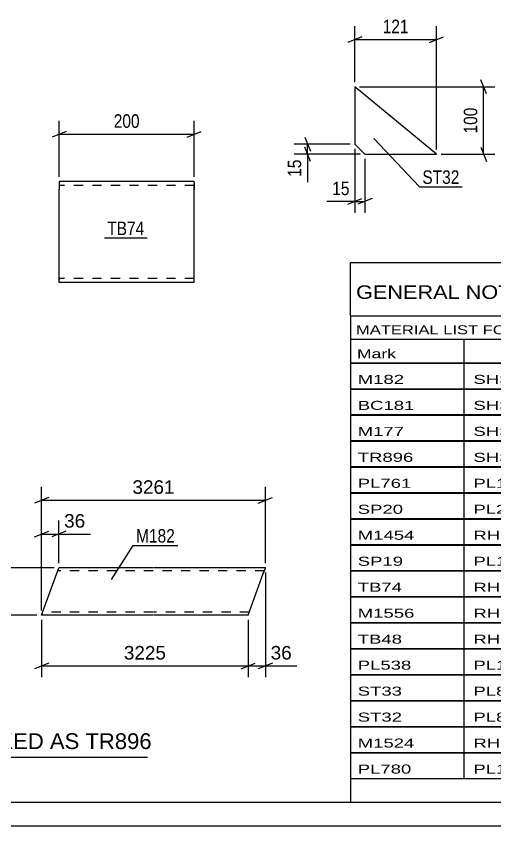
# Model space of a CAD drawing. Header units: millimetres. Extents: x 0 to 841, y 0 to 594.
# Drawn here: x 445.2 to 546.7, y 0 to 171.4 of the extents above; entities that cross this region are included whole.
import ezdxf

# ---------------------------------------------------------------- set-up
doc = ezdxf.new("R2010")
doc.units = ezdxf.units.MM
doc.linetypes.add('DXK_LINE_DOT2', pattern=[3.9198, 1.9599, -1.9599])
doc.styles.add('Arial', font='ARIAL.TTF', dxfattribs={"height": 0.2})
doc.styles.add('Arial Narrow', font='ARIALN.TTF', dxfattribs={"height": 0.2})

# ---------------------------------------------------------------- blocks, each defined once
blk = doc.blocks.new('Unknown-717034467-1133')
at = {"color": 5, "linetype": 'Continuous'}
for p, q in [((5, 5), (836, 5)), ((0, 0), (841, 0))]:
    blk.add_line(p, q, dxfattribs=at)
blk = doc.blocks.new('Unknown-717034467-23348')
at = {"color": 7, "linetype": 'Continuous'}
for p, q in [((516, 119.25), (676, 119.25)), ((516, 108), (516, 119.25)), ((676, 119.25), (676, 108)), ((516, 108), (676, 108)), ((516, 108), (516, 103)), ((676, 108), (676, 103)), ((516, 103), (676, 103)), ((516, 103), (516, 98)), ((540, 103), (540, 98)), ((575.5, 103), (575.5, 98)), ((601.5, 103), (601.5, 98)), ((614.5, 103), (614.5, 98)), ((632, 103), (632, 98)), ((654, 103), (654, 98)), ((676, 103), (676, 98)), ((516, 98), (676, 98)), ((516, 97.95), (516, 92.55)), ((516, 97.95), (676, 97.95)), ((540, 98), (540, 92.5)), ((575.5, 98), (575.5, 92.5)), ((601.5, 98), (601.5, 92.5)), ((614.5, 98), (614.5, 92.5)), ((632, 98), (632, 92.5)), ((654, 98), (654, 92.5)), ((676, 97.95), (676, 92.55)), ((516, 92.55), (676, 92.55)), ((516, 92.45), (516, 87.05)), ((516, 92.45), (676, 92.45)), ((540, 92.5), (540, 87)), ((575.5, 92.5), (575.5, 87)), ((601.5, 92.5), (601.5, 87)), ((614.5, 92.5), (614.5, 87)), ((632, 92.5), (632, 87)), ((654, 92.5), (654, 87)), ((676, 92.45), (676, 87.05)), ((516, 87.05), (676, 87.05)), ((516, 86.95), (516, 81.55)), ((516, 86.95), (676, 86.95)), ((540, 87), (540, 81.5)), ((575.5, 87), (575.5, 81.5)), ((601.5, 87), (601.5, 81.5)), ((614.5, 87), (614.5, 81.5)), ((632, 87), (632, 81.5)), ((654, 87), (654, 81.5)), ((676, 86.95), (676, 81.55)), ((516, 81.55), (676, 81.55)), ((516, 81.45), (516, 76.05)), ((516, 81.45), (676, 81.45)), ((540, 81.5), (540, 76)), ((575.5, 81.5), (575.5, 76)), ((601.5, 81.5), (601.5, 76)), ((614.5, 81.5), (614.5, 76)), ((632, 81.5), (632, 76)), ((654, 81.5), (654, 76)), ((676, 81.45), (676, 76.05)), ((516, 76.05), (676, 76.05)), ((516, 75.95), (516, 70.55)), ((516, 75.95), (676, 75.95)), ((540, 76), (540, 70.5)), ((575.5, 76), (575.5, 70.5)), ((601.5, 76), (601.5, 70.5)), ((614.5, 76), (614.5, 70.5)), ((632, 76), (632, 70.5)), ((654, 76), (654, 70.5)), ((676, 75.95), (676, 70.55)), ((516, 70.55), (676, 70.55)), ((516, 70.45), (516, 65.05)), ((516, 70.45), (676, 70.45)), ((540, 70.5), (540, 65)), ((575.5, 70.5), (575.5, 65)), ((601.5, 70.5), (601.5, 65)), ((614.5, 70.5), (614.5, 65)), ((632, 70.5), (632, 65)), ((654, 70.5), (654, 65)), ((676, 70.45), (676, 65.05)), ((516, 65.05), (676, 65.05)), ((516, 64.95), (516, 59.55)), ((516, 64.95), (676, 64.95)), ((540, 65), (540, 59.5)), ((575.5, 65), (575.5, 59.5)), ((601.5, 65), (601.5, 59.5)), ((614.5, 65), (614.5, 59.5)), ((632, 65), (632, 59.5)), ((654, 65), (654, 59.5)), ((676, 64.95), (676, 59.55)), ((516, 59.55), (676, 59.55)), ((516, 59.45), (516, 54.05)), ((516, 59.45), (676, 59.45)), ((540, 59.5), (540, 54)), ((575.5, 59.5), (575.5, 54)), ((601.5, 59.5), (601.5, 54)), ((614.5, 59.5), (614.5, 54)), ((632, 59.5), (632, 54)), ((654, 59.5), (654, 54)), ((676, 59.45), (676, 54.05)), ((516, 54.05), (676, 54.05)), ((516, 53.95), (516, 48.55)), ((516, 53.95), (676, 53.95)), ((540, 54), (540, 48.5)), ((575.5, 54), (575.5, 48.5)), ((601.5, 54), (601.5, 48.5)), ((614.5, 54), (614.5, 48.5)), ((632, 54), (632, 48.5)), ((654, 54), (654, 48.5)), ((676, 53.95), (676, 48.55)), ((516, 48.55), (676, 48.55)), ((516, 48.45), (516, 43.05)), ((516, 48.45), (676, 48.45)), ((540, 48.5), (540, 43)), ((575.5, 48.5), (575.5, 43)), ((601.5, 48.5), (601.5, 43)), ((614.5, 48.5), (614.5, 43)), ((632, 48.5), (632, 43)), ((654, 48.5), (654, 43)), ((676, 48.45), (676, 43.05)), ((516, 43.05), (676, 43.05)), ((516, 42.95), (516, 37.55)), ((516, 42.95), (676, 42.95)), ((540, 43), (540, 37.5)), ((575.5, 43), (575.5, 37.5)), ((601.5, 43), (601.5, 37.5)), ((614.5, 43), (614.5, 37.5)), ((632, 43), (632, 37.5)), ((654, 43), (654, 37.5)), ((676, 42.95), (676, 37.55)), ((516, 37.55), (676, 37.55)), ((516, 37.45), (516, 32.05)), ((516, 37.45), (676, 37.45)), ((540, 37.5), (540, 32)), ((575.5, 37.5), (575.5, 32)), ((601.5, 37.5), (601.5, 32)), ((614.5, 37.5), (614.5, 32)), ((632, 37.5), (632, 32)), ((654, 37.5), (654, 32)), ((676, 37.45), (676, 32.05)), ((516, 32.05), (676, 32.05)), ((516, 31.95), (516, 26.55)), ((516, 31.95), (676, 31.95)), ((540, 32), (540, 26.5)), ((575.5, 32), (575.5, 26.5)), ((601.5, 32), (601.5, 26.5)), ((614.5, 32), (614.5, 26.5)), ((632, 32), (632, 26.5)), ((654, 32), (654, 26.5)), ((676, 31.95), (676, 26.55)), ((516, 26.55), (676, 26.55)), ((516, 26.45), (516, 21.05)), ((516, 26.45), (676, 26.45)), ((540, 26.5), (540, 21)), ((575.5, 26.5), (575.5, 21)), ((601.5, 26.5), (601.5, 21)), ((614.5, 26.5), (614.5, 21)), ((632, 26.5), (632, 21)), ((654, 26.5), (654, 21)), ((676, 26.45), (676, 21.05)), ((516, 21.05), (676, 21.05)), ((516, 20.95), (516, 15.55)), ((516, 20.95), (676, 20.95)), ((540, 21), (540, 15.5)), ((575.5, 21), (575.5, 15.5)), ((601.5, 21), (601.5, 15.5)), ((614.5, 21), (614.5, 15.5)), ((632, 21), (632, 15.5)), ((654, 21), (654, 15.5)), ((676, 20.95), (676, 15.55)), ((516, 15.55), (676, 15.55)), ((516, 15.45), (516, 10.05)), ((516, 15.45), (676, 15.45)), ((540, 15.5), (540, 10)), ((575.5, 15.5), (575.5, 10)), ((601.5, 15.5), (601.5, 10)), ((614.5, 15.5), (614.5, 10)), ((632, 15.5), (632, 10)), ((654, 15.5), (654, 10)), ((676, 15.45), (676, 10.05)), ((516, 10.05), (676, 10.05)), ((516, 10), (676, 10)), ((516, 10), (516, 5)), ((632, 10), (632, 5)), ((654, 10), (654, 5)), ((676, 10), (676, 5)), ((516, 5), (676, 5))]:
    blk.add_line(p, q, dxfattribs=at)
at = {"color": 7, "style": 'Arial Narrow'}
for s, height, width, p in [('GENERAL NOTES & WELD DETAILS :', 2.8633, 1.4, (517.15, 111.56)), ('REFER TYP DRAWING TYP-01', 1.9089, 1.6, (600.7, 111.66)), ("MATERIAL LIST FOR ASSEMBLY MK'D", 1.9089, 1.6, (517.15, 104.06)), ('TR896', 1.909, 1.794707, (609.9, 103.97)), ('1', 1.91, 1.794707, (638.08, 104.06)), ('No. Required', 1.9089, 1.6, (647.41, 104.06)), ('Mark', 1.909, 1.7, (517.34, 99)), ('Profile', 1.909, 1.7, (550.41, 99)), ('Material', 1.909, 1.7, (580.54, 99.06)), ('No.', 1.909, 1.7, (605.5, 99.06)), ('Length', 1.909, 1.7, (616, 99.06)), ('Area', 1.909, 1.7, (638.5, 99.06)), ('Weight', 1.909, 1.7, (658, 99.06))]:
    blk.add_text(s, height=height, dxfattribs=dict(at, width=width)).set_placement(p)
at = {"color": 7, "linetype": 'Continuous', "style": 'Arial Narrow'}
for s, height, width, p in [('M182', 1.909, 1.794707, (517.5, 93.56)), ('SHS100*6', 1.909, 1.794707, (542, 93.56)), ('E350', 1.909, 1.794707, (581.74, 93.56)), ('8', 1.91, 1.794707, (605.86, 93.56)), ('3261', 1.909, 1.794707, (618.58, 93.56)), ('1.3', 1.909, 1.794707, (642.32, 93.56)), ('456.9', 1.909, 1.794707, (658.96, 93.56)), ('BC181', 1.909, 1.794707, (517.5, 88.06)), ('SHS132*6', 1.909, 1.794707, (542, 88.06)), ('E350', 1.909, 1.794707, (581.74, 88.06)), ('1', 1.91, 1.794707, (605.86, 88.06)), ('18326', 1.909, 1.794707, (616.4, 88.06)), ('9.7', 1.909, 1.794707, (642.32, 88.06)), ('435.0', 1.909, 1.794707, (658.96, 88.06)), ('M177', 1.909, 1.794707, (517.5, 82.56)), ('SHS100*6', 1.909, 1.794707, (542, 82.56)), ('E350', 1.909, 1.794707, (581.74, 82.56)), ('7', 1.91, 1.794707, (605.86, 82.56)), ('3167', 1.909, 1.794707, (618.58, 82.56)), ('1.2', 1.909, 1.794707, (642.32, 82.56)), ('383.7', 1.909, 1.794707, (658.96, 82.56)), ('TR896', 1.909, 1.794707, (517.5, 77.06)), ('SHS100*6', 1.909, 1.794707, (542, 77.06)), ('E350', 1.909, 1.794707, (581.74, 77.06)), ('1', 1.91, 1.794707, (605.86, 77.06)), ('18017', 1.909, 1.794707, (616.4, 77.06)), ('7.2', 1.909, 1.794707, (642.32, 77.06)), ('319.1', 1.909, 1.794707, (658.96, 77.06)), ('PL761', 1.909, 1.794707, (517.5, 71.56)), ('PL12*300', 1.909, 1.794707, (542, 71.56)), ('E350', 1.909, 1.794707, (581.74, 71.56)), ('18', 1.909, 1.794707, (604.76, 71.56)), ('310', 1.909, 1.794707, (620.77, 71.56)), ('0.2', 1.909, 1.794707, (642.32, 71.56)), ('157.7', 1.909, 1.794707, (658.96, 71.56)), ('SP20', 1.909, 1.794707, (517.5, 66.06)), ('PL20*380', 1.909, 1.794707, (542, 66.06)), ('E350', 1.909, 1.794707, (581.74, 66.06)), ('6', 1.91, 1.794707, (605.86, 66.06)), ('380', 1.909, 1.794707, (620.77, 66.06)), ('0.3', 1.909, 1.794707, (642.32, 66.06)), ('136.0', 1.909, 1.794707, (658.96, 66.06)), ('M1454', 1.909, 1.794707, (517.5, 60.56)), ('RHS100*100*6', 1.9089, 1.794707, (542, 60.56)), ('E350', 1.909, 1.794707, (581.74, 60.56)), ('18', 1.909, 1.794707, (604.76, 60.56)), ('366', 1.909, 1.794707, (620.77, 60.56)), ('0.1', 1.909, 1.794707, (642.32, 60.56)), ('116.7', 1.909, 1.794707, (658.96, 60.56)), ('SP19', 1.909, 1.794707, (517.5, 55.06)), ('PL16*325', 1.909, 1.794707, (542, 55.06)), ('E350', 1.909, 1.794707, (581.74, 55.06)), ('4', 1.91, 1.794707, (605.86, 55.06)), ('325', 1.909, 1.794707, (620.77, 55.06)), ('0.2', 1.909, 1.794707, (642.32, 55.06)), ('53.1', 1.909, 1.794707, (661.14, 55.06)), ('TB74', 1.909, 1.794707, (517.5, 49.56)), ('RHS150*110*6', 1.9089, 1.794707, (542, 49.56)), ('E350', 1.909, 1.794707, (581.74, 49.56)), ('3', 1.91, 1.794707, (605.86, 49.56)), ('200', 1.909, 1.794707, (620.77, 49.56)), ('0.1', 1.909, 1.794707, (642.32, 49.56)), ('14.0', 1.909, 1.794707, (661.14, 49.56)), ('M1556', 1.909, 1.794707, (517.5, 44.06)), ('RHS100*100*6', 1.9089, 1.794707, (542, 44.06)), ('E350', 1.909, 1.794707, (581.74, 44.06)), ('2', 1.91, 1.794707, (605.86, 44.06)), ('366', 1.909, 1.794707, (620.77, 44.06)), ('0.1', 1.909, 1.794707, (642.32, 44.06)), ('13.0', 1.909, 1.794707, (661.14, 44.06)), ('TB48', 1.909, 1.794707, (517.5, 38.56)), ('RHS150*110*6', 1.9089, 1.794707, (542, 38.56)), ('E350', 1.909, 1.794707, (581.74, 38.56)), ('3', 1.91, 1.794707, (605.86, 38.56)), ('180', 1.909, 1.794707, (620.77, 38.56)), ('0.1', 1.909, 1.794707, (642.32, 38.56)), ('12.6', 1.909, 1.794707, (661.14, 38.56)), ('PL538', 1.909, 1.794707, (517.5, 33.06)), ('PL10*150', 1.909, 1.794707, (542, 33.06)), ('E350', 1.909, 1.794707, (581.74, 33.06)), ('6', 1.91, 1.794707, (605.86, 33.06)), ('170', 1.909, 1.794707, (620.77, 33.06)), ('0.1', 1.909, 1.794707, (642.32, 33.06)), ('12.0', 1.909, 1.794707, (661.14, 33.06)), ('ST33', 1.909, 1.794707, (517.5, 27.56)), ('PL8*100', 1.909, 1.794707, (542, 27.56)), ('E350', 1.909, 1.794707, (581.74, 27.56)), ('24', 1.909, 1.794707, (604.76, 27.56)), ('135', 1.909, 1.794707, (620.77, 27.56)), ('0.0', 1.909, 1.794707, (642.32, 27.56)), ('10.0', 1.909, 1.794707, (661.14, 27.56)), ('ST32', 1.909, 1.794707, (517.5, 22.06)), ('PL8*100', 1.909, 1.794707, (542, 22.06)), ('E350', 1.909, 1.794707, (581.74, 22.06)), ('24', 1.909, 1.794707, (604.76, 22.06)), ('121', 1.909, 1.794707, (620.77, 22.06)), ('0.0', 1.909, 1.794707, (642.32, 22.06)), ('8.9', 1.909, 1.794707, (663.33, 22.06)), ('M1524', 1.909, 1.794707, (517.5, 16.56)), ('RHS100*100*6', 1.9089, 1.794707, (542, 16.56)), ('E350', 1.909, 1.794707, (581.74, 16.56)), ('1', 1.91, 1.794707, (605.86, 16.56)), ('390', 1.909, 1.794707, (620.77, 16.56)), ('0.2', 1.909, 1.794707, (642.32, 16.56)), ('6.9', 1.909, 1.794707, (663.33, 16.56)), ('PL780', 1.909, 1.794707, (517.5, 11.06)), ('PL12*120', 1.909, 1.794707, (542, 11.06)), ('E350', 1.909, 1.794707, (581.74, 11.06)), ('2', 1.91, 1.794707, (605.86, 11.06)), ('230', 1.909, 1.794707, (620.77, 11.06)), ('0.1', 1.909, 1.794707, (642.32, 11.06)), ('5.2', 1.909, 1.794707, (663.33, 11.06)), ('Total', 1.909, 1.7, (618.33, 6.5)), ('47.3', 1.909, 1.794707, (639.64, 6.5)), ('2140.9', 1.909, 1.794707, (656.77, 6.5))]:
    blk.add_text(s, height=height, dxfattribs=dict(at, width=width)).set_placement(p)
blk = doc.blocks.new('Unknown-717034467-23349')
at = {"color": 7, "linetype": 'Continuous'}
blk.add_line((403, 14.5), (473, 14.5), dxfattribs=at)
at = {"color": 7, "style": 'Arial'}
blk.add_text('ONE-TRUSS MARKED AS TR896', height=3.3428, dxfattribs=at).set_placement((402.24, 16.25))
blk = doc.blocks.new('Part-717034467-6838 - 6832')
at = {"color": 2, "linetype": 'Continuous'}
for p, q in [((516.89, 156.46), (516.89, 144.32)), ((534.17, 142.18), (516.89, 156.46)), ((516.89, 144.32), (519.04, 142.18)), ((519.04, 142.18), (534.17, 142.18))]:
    blk.add_line(p, q, dxfattribs=at)
blk = doc.blocks.new('Part-717034467-7695 - 7689')
at = {"color": 2, "linetype": 'Continuous'}
for p, q in [((450.56, 44.6), (454.2, 54.6)), ((474.2, 54.6), (454.2, 54.6)), ((497.94, 54.6), (474.3, 54.6)), ((494.3, 44.6), (497.5, 53.4)), ((497.91, 54.51), (497.5, 53.4)), ((497.94, 54.6), (497.91, 54.51)), ((474.2, 44.6), (450.56, 44.6)), ((494.3, 44.6), (474.3, 44.6))]:
    blk.add_line(p, q, dxfattribs=at)
at = {"color": 7, "linetype": 'DXK_LINE_DOT2'}
for p, q in [((474.2, 54), (453.98, 54)), ((497.72, 54), (474.3, 54)), ((497.5, 53.4), (497.81, 54.25)), ((450.69, 44.95), (450.56, 44.6)), ((474.2, 45.2), (450.78, 45.2)), ((494.52, 45.2), (474.3, 45.2)), ((494.33, 44.69), (494.3, 44.6))]:
    blk.add_line(p, q, dxfattribs=at)
blk = doc.blocks.new('Part-717034467-6952 - 6948')
at = {"color": 2, "linetype": 'Continuous'}
for p, q in [((454.29, 136.43), (454.29, 134.72)), ((482.86, 136.43), (454.29, 136.43)), ((482.86, 136.3), (482.86, 136.43)), ((482.86, 136.3), (482.86, 134.72)), ((454.29, 116.06), (454.29, 134.72)), ((482.86, 115), (482.86, 134.72)), ((454.29, 115.13), (454.29, 116.06)), ((454.29, 115), (454.29, 115.13)), ((482.86, 115), (454.29, 115))]:
    blk.add_line(p, q, dxfattribs=at)
at = {"color": 7, "linetype": 'DXK_LINE_DOT2'}
for p, q in [((482.86, 135.57), (454.29, 135.57)), ((482.86, 134.72), (482.86, 135.93)), ((454.29, 116.06), (454.29, 115.5)), ((454.29, 115.86), (454.29, 115.92)), ((482.86, 115.86), (454.29, 115.86)), ((454.29, 115), (454.29, 115)), ((482.86, 115.86), (482.86, 115.92))]:
    blk.add_line(p, q, dxfattribs=at)
blk = doc.blocks.new('StraightDimension-717034467-6862 - 6832')
at = {"color": 7, "linetype": 'Continuous'}
for p, q in [((506.29, 145.82), (507.49, 142.82)), ((515.89, 144.32), (504.04, 144.32)), ((506.89, 142.18), (506.89, 144.32)), ((507.49, 140.68), (506.29, 143.68)), ((518.04, 142.18), (504.04, 142.18))]:
    blk.add_line(p, q, dxfattribs=at)
at = {"color": 0}
blk.add_wipeout([(506.14, 141.65), (501.94, 141.65), (501.94, 136.79), (506.14, 136.79)], dxfattribs=at)
at = {"color": 7, "linetype": 'Continuous'}
blk.add_line((506.89, 142.18), (506.89, 136.27), dxfattribs=at)
blk.add_line((506.89, 142.18), (506.89, 136.27), dxfattribs=at)
at = {"color": 3, "style": 'Arial Narrow'}
blk.add_text('15', height=2.863, rotation=90.0002, dxfattribs=at).set_placement((505.54, 137.4))
blk = doc.blocks.new('StraightDimension-717034467-6840 - 6832')
at = {"color": 7, "linetype": 'Continuous'}
for p, q in [((516.89, 143.32), (516.89, 129.78)), ((519.04, 141.18), (519.04, 129.78)), ((515.39, 131.58), (518.39, 132.78)), ((516.89, 132.18), (519.04, 132.18)), ((520.54, 132.78), (517.54, 131.58))]:
    blk.add_line(p, q, dxfattribs=at)
at = {"color": 0}
blk.add_wipeout([(516.37, 132.93), (516.37, 137.13), (511.51, 137.13), (511.51, 132.93)], dxfattribs=at)
at = {"color": 7, "linetype": 'Continuous'}
blk.add_line((516.89, 132.18), (510.99, 132.18), dxfattribs=at)
blk.add_line((516.89, 132.18), (510.99, 132.18), dxfattribs=at)
at = {"color": 3, "style": 'Arial Narrow'}
blk.add_text('15', height=2.863, dxfattribs=at).set_placement((512.11, 133.53))
blk = doc.blocks.new('StraightDimension-717034467-6852 - 6832')
at = {"color": 7, "linetype": 'Continuous'}
for p, q in [((516.89, 157.46), (516.89, 169.31)), ((534.17, 143.18), (534.17, 169.31)), ((518.39, 167.06), (515.39, 165.86)), ((516.89, 166.46), (534.17, 166.46)), ((532.67, 165.86), (535.67, 167.06))]:
    blk.add_line(p, q, dxfattribs=at)
at = {"color": 0}
blk.add_wipeout([(528.87, 167.21), (528.87, 171.41), (522.19, 171.41), (522.19, 167.21)], dxfattribs=at)
at = {"color": 3, "style": 'Arial Narrow'}
blk.add_text('121', height=2.863, dxfattribs=at).set_placement((522.79, 167.81))
blk = doc.blocks.new('StraightDimension-717034467-6873 - 6832')
at = {"color": 7, "linetype": 'Continuous'}
for p, q in [((544.77, 154.96), (543.57, 157.96)), ((517.89, 156.46), (546.57, 156.46)), ((544.17, 142.18), (544.17, 156.46)), ((543.57, 143.68), (544.77, 140.68)), ((535.17, 142.18), (546.57, 142.18))]:
    blk.add_line(p, q, dxfattribs=at)
at = {"color": 0}
blk.add_wipeout([(543.42, 152.66), (539.22, 152.66), (539.22, 145.98), (543.42, 145.98)], dxfattribs=at)
at = {"color": 3, "style": 'Arial Narrow'}
blk.add_text('100', height=2.863, rotation=90.0002, dxfattribs=at).set_placement((542.82, 146.58))
blk = doc.blocks.new('StraightDimension-717034467-7698 - 7689')
at = {"color": 7, "linetype": 'Continuous'}
for p, q in [((450.56, 45.6), (450.56, 64.63)), ((454.2, 55.6), (454.2, 64.63)), ((449.06, 61.18), (452.06, 62.38)), ((450.56, 61.78), (454.2, 61.78)), ((455.7, 62.38), (452.7, 61.18))]:
    blk.add_line(p, q, dxfattribs=at)
at = {"color": 0}
blk.add_wipeout([(460.37, 62.53), (460.37, 66.73), (454.73, 66.73), (454.73, 62.53)], dxfattribs=at)
at = {"color": 7, "linetype": 'Continuous'}
blk.add_line((454.2, 61.78), (460.9, 61.78), dxfattribs=at)
blk.add_line((454.2, 61.78), (460.9, 61.78), dxfattribs=at)
at = {"color": 3, "style": 'Arial'}
blk.add_text('36', height=2.865, dxfattribs=at).set_placement((455.33, 63.13))
blk = doc.blocks.new('StraightDimension-717034467-7747 - 7689')
at = {"color": 7, "linetype": 'Continuous'}
for p, q in [((440.48, 56.1), (441.68, 53.1)), ((453.2, 54.6), (438.23, 54.6)), ((441.08, 44.6), (441.08, 54.6)), ((449.56, 44.6), (438.23, 44.6)), ((441.68, 43.1), (440.48, 46.1))]:
    blk.add_line(p, q, dxfattribs=at)
at = {"color": 0}
blk.add_wipeout([(440.33, 53.54), (436.13, 53.54), (436.13, 45.67), (440.33, 45.67)], dxfattribs=at)
at = {"color": 3, "style": 'Arial'}
blk.add_text('100', height=2.865, rotation=90.0002, dxfattribs=at).set_placement((439.73, 46.27))
blk = doc.blocks.new('StraightDimension-717034467-7723 - 7689')
at = {"color": 7, "linetype": 'Continuous'}
for p, q in [((450.56, 43.6), (450.56, 31.46)), ((494.3, 43.6), (494.3, 31.46)), ((452.06, 34.46), (449.06, 33.26)), ((492.8, 33.26), (495.8, 34.46)), ((450.56, 33.86), (494.3, 33.86))]:
    blk.add_line(p, q, dxfattribs=at)
at = {"color": 0}
blk.add_wipeout([(477.48, 34.61), (477.48, 38.81), (467.38, 38.81), (467.38, 34.61)], dxfattribs=at)
at = {"color": 3, "style": 'Arial'}
blk.add_text('3225', height=2.865, dxfattribs=at).set_placement((467.98, 35.21))
blk = doc.blocks.new('StraightDimension-717034467-7711 - 7689')
at = {"color": 7, "linetype": 'Continuous'}
for p, q in [((497.94, 53.6), (497.94, 31.46)), ((494.3, 43.6), (494.3, 31.46)), ((492.8, 33.26), (495.8, 34.46)), ((499.44, 34.46), (496.44, 33.26)), ((494.3, 33.86), (497.94, 33.86))]:
    blk.add_line(p, q, dxfattribs=at)
at = {"color": 0}
blk.add_wipeout([(504.11, 34.61), (504.11, 38.81), (498.47, 38.81), (498.47, 34.61)], dxfattribs=at)
at = {"color": 7, "linetype": 'Continuous'}
blk.add_line((497.94, 33.86), (504.64, 33.86), dxfattribs=at)
blk.add_line((497.94, 33.86), (504.64, 33.86), dxfattribs=at)
at = {"color": 3, "style": 'Arial'}
blk.add_text('36', height=2.865, dxfattribs=at).set_placement((499.07, 35.21))
blk = doc.blocks.new('StraightDimension-717034467-7736 - 7689')
at = {"color": 7, "linetype": 'Continuous'}
for p, q in [((450.56, 45.6), (450.56, 71.79)), ((497.94, 55.6), (497.94, 71.79)), ((452.06, 69.54), (449.06, 68.34)), ((450.56, 68.94), (497.94, 68.94)), ((496.44, 68.34), (499.44, 69.54))]:
    blk.add_line(p, q, dxfattribs=at)
at = {"color": 0}
blk.add_wipeout([(479.3, 69.69), (479.3, 73.89), (469.2, 73.89), (469.2, 69.69)], dxfattribs=at)
at = {"color": 3, "style": 'Arial'}
blk.add_text('3261', height=2.865, dxfattribs=at).set_placement((469.8, 70.29))
blk = doc.blocks.new('StraightDimension-717034467-6955 - 6948')
at = {"color": 7, "linetype": 'Continuous'}
for p, q in [((454.29, 137.43), (454.29, 149.28)), ((482.86, 137.43), (482.86, 149.28)), ((455.79, 147.03), (452.79, 145.83)), ((454.29, 146.43), (482.86, 146.43)), ((481.36, 145.83), (484.36, 147.03))]:
    blk.add_line(p, q, dxfattribs=at)
at = {"color": 0}
blk.add_wipeout([(471.92, 147.18), (471.92, 151.38), (465.23, 151.38), (465.23, 147.18)], dxfattribs=at)
at = {"color": 3, "style": 'Arial Narrow'}
blk.add_text('200', height=2.863, dxfattribs=at).set_placement((465.83, 147.78))
blk = doc.blocks.new('Mark-717034467-6834 - 6832')
at = {"color": 0}
blk.add_wipeout([(539.04, 135.9), (539.04, 138.9), (531.19, 138.9), (531.19, 135.9)], dxfattribs=at)
blk.add_wipeout([(539.04, 135.9), (539.04, 138.9), (531.19, 138.9), (531.19, 135.9)], dxfattribs=at)
at = {"color": 30, "linetype": 'Continuous'}
for p, q in [((520.94, 145.53), (530.59, 135.3)), ((530.59, 135.3), (539.64, 135.3))]:
    blk.add_line(p, q, dxfattribs=at)
at = {"color": 3, "style": 'Arial Narrow'}
blk.add_text('ST32', height=2.863, dxfattribs=at).set_placement((531.19, 135.9))
blk = doc.blocks.new('Mark-717034467-7691 - 7689')
at = {"color": 0}
blk.add_wipeout([(478.78, 59.96), (478.78, 62.96), (470.56, 62.96), (470.56, 59.96)], dxfattribs=at)
blk.add_wipeout([(478.78, 59.96), (478.78, 62.96), (470.56, 62.96), (470.56, 59.96)], dxfattribs=at)
at = {"color": 30, "linetype": 'Continuous'}
for p, q in [((465.34, 52.15), (469.96, 59.36)), ((469.96, 59.36), (479.38, 59.36))]:
    blk.add_line(p, q, dxfattribs=at)
at = {"color": 3, "style": 'Arial Narrow'}
blk.add_text('M182', height=2.863, dxfattribs=at).set_placement((470.56, 59.96))
blk = doc.blocks.new('Mark-717034467-6950 - 6948')
at = {"color": 0}
blk.add_wipeout([(472.31, 125.06), (472.31, 128.06), (464.45, 128.06), (464.45, 125.06)], dxfattribs=at)
blk.add_wipeout([(472.31, 125.06), (472.31, 128.06), (464.45, 128.06), (464.45, 125.06)], dxfattribs=at)
at = {"color": 30, "linetype": 'Continuous'}
blk.add_line((463.85, 124.46), (472.91, 124.46), dxfattribs=at)
at = {"color": 3, "style": 'Arial Narrow'}
blk.add_text('TB74', height=2.863, dxfattribs=at).set_placement((464.45, 125.06))

msp = doc.modelspace()

# ---------------------------------------------------------------- block references
for name in ['Unknown-717034467-1133', 'Part-717034467-6838 - 6832', 'Part-717034467-6952 - 6948', 'Unknown-717034467-23348', 'Part-717034467-7695 - 7689', 'Unknown-717034467-23349']:
    msp.add_blockref(name, (0, 0))

# ---------------------------------------------------------------- next in the draw order: block references
for name in ['StraightDimension-717034467-6955 - 6948', 'StraightDimension-717034467-6862 - 6832', 'Mark-717034467-6950 - 6948', 'StraightDimension-717034467-7698 - 7689']:
    msp.add_blockref(name, (0, 0))

# ---------------------------------------------------------------- next in the draw order: block references
for name in ['StraightDimension-717034467-6840 - 6832', 'StraightDimension-717034467-7747 - 7689']:
    msp.add_blockref(name, (0, 0))

# ---------------------------------------------------------------- next in the draw order: block references
for name in ['StraightDimension-717034467-6852 - 6832', 'StraightDimension-717034467-7723 - 7689']:
    msp.add_blockref(name, (0, 0))

# ---------------------------------------------------------------- next in the draw order: block references
for name in ['StraightDimension-717034467-6873 - 6832', 'StraightDimension-717034467-7711 - 7689']:
    msp.add_blockref(name, (0, 0))

# ---------------------------------------------------------------- next in the draw order: block references
for name in ['Mark-717034467-6834 - 6832', 'StraightDimension-717034467-7736 - 7689']:
    msp.add_blockref(name, (0, 0))

# ---------------------------------------------------------------- next in the draw order: block references
msp.add_blockref('Mark-717034467-7691 - 7689', (0, 0))

doc.saveas('drawing.dxf')
